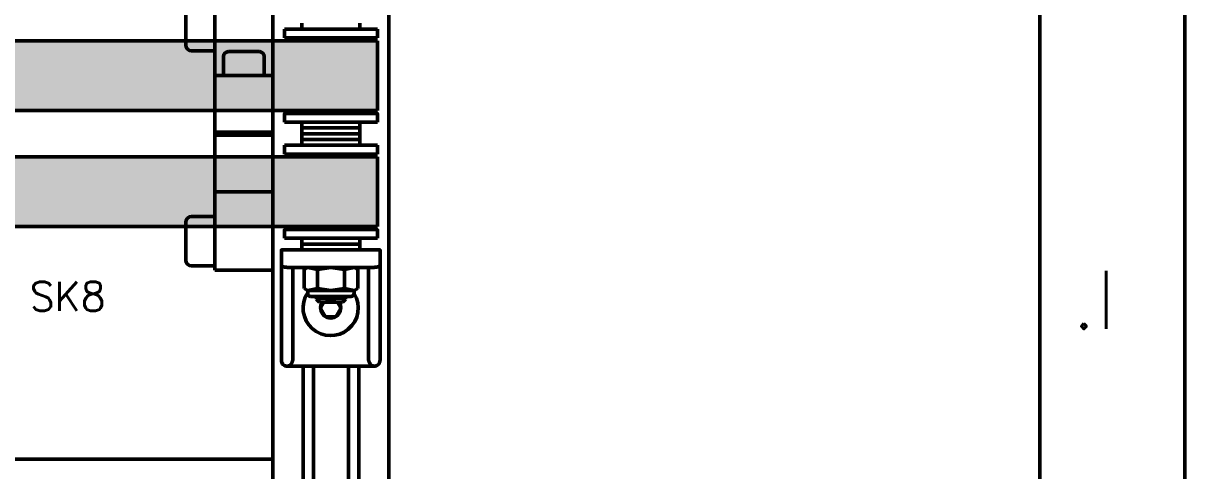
# Model space of a CAD drawing. Extents: x 28090 to 29926, y -10629 to -9321.
# Drawn here: x 29725.5 to 29925.7, y -9545.9 to -9468.9 of the extents above; entities that cross this region are included whole.
import ezdxf

# ---------------------------------------------------------------- set-up
doc = ezdxf.new("R2010")
doc.units = 0
doc.layers.add('Cotas', color=90, linetype='Continuous')
doc.layers.add('Hachura', color=9, linetype='Continuous')
for name, color, linetype, lineweight in [('Fixação e Transmissão', 5, 'Continuous', 50), ('Perfis e Cantoneiras', 2, 'Continuous', 50), ('Peças Usinadas', 120, 'Continuous', 50)]:
    doc.layers.add(name, color=color, linetype=linetype, lineweight=lineweight)
doc.styles.get("Standard").update_dxf_attribs({"font": 'romans.shx'})

msp = doc.modelspace()

# ---------------------------------------------------------------- hatches: boundary and pattern name
at = {"layer": 'Peças Usinadas'}
h = msp.add_hatch(color=2, dxfattribs=at)
h.dxf.hatch_style = 1
h.paths.add_polyline_path([(29660.866, -9471.868), (29753.533, -9471.868), (29753.533, -9472.618, 0.4142136), (29754.533, -9473.618), (29758.533, -9473.618), (29758.533, -9477.868), (29758.533, -9483.868), (29639.951, -9483.868), (29639.951, -9478.574), (29642.937, -9478.574), (29644.865, -9478.574), (29644.865, -9475.932), (29646.489, -9475.932), (29646.489, -9475.396), (29656.061, -9475.396), (29656.061, -9475.932), (29660.866, -9475.932), (29660.866, -9471.868)])
h = msp.add_hatch(color=2, dxfattribs=at)
h.dxf.hatch_style = 1
h.paths.add_polyline_path([(29753.533, -9472.618), (29753.533, -9471.868), (29758.533, -9471.868), (29758.533, -9473.618), (29754.533, -9473.618, -0.4142136), (29753.533, -9472.618)])
h = msp.add_hatch(color=2, dxfattribs=at)
h.dxf.hatch_style = 1
h.paths.add_polyline_path([(29758.533, -9471.868), (29768.533, -9471.868), (29768.533, -9477.868), (29767.033, -9477.868), (29767.033, -9474.574, 0.4142136), (29766.209, -9473.75), (29760.857, -9473.75, 0.4142136), (29760.033, -9474.574), (29760.033, -9477.868), (29758.533, -9477.868), (29758.533, -9473.618), (29758.533, -9471.868)])
h = msp.add_hatch(color=2, dxfattribs=at)
h.dxf.hatch_style = 1
h.paths.add_polyline_path([(29768.533, -9477.868), (29768.533, -9471.868), (29772.033, -9471.868), (29772.071, -9471.868), (29772.266, -9471.868), (29772.605, -9471.868), (29773.106, -9471.868), (29773.719, -9471.868), (29774.477, -9471.868), (29775.304, -9471.868), (29775.868, -9471.868), (29776.245, -9471.868), (29777.205, -9471.868), (29777.485, -9471.868), (29778.205, -9471.868), (29778.237, -9471.868), (29779.236, -9471.868), (29779.918, -9471.868), (29780.258, -9471.868), (29781.199, -9471.868), (29781.495, -9471.868), (29782.11, -9471.868), (29782.9, -9471.868), (29783.612, -9471.868), (29784.174, -9471.868), (29784.617, -9471.868), (29784.896, -9471.868), (29785.026, -9471.868), (29785.033, -9471.868), (29786.533, -9471.868), (29786.533, -9483.868), (29785.033, -9483.868), (29785.026, -9483.868), (29784.896, -9483.868), (29784.617, -9483.868), (29784.174, -9483.868), (29783.612, -9483.868), (29782.9, -9483.868), (29782.11, -9483.868), (29781.495, -9483.868), (29781.199, -9483.868), (29780.258, -9483.868), (29779.918, -9483.868), (29779.236, -9483.868), (29778.237, -9483.868), (29778.205, -9483.868), (29777.485, -9483.868), (29777.205, -9483.868), (29776.245, -9483.868), (29775.868, -9483.868), (29775.304, -9483.868), (29774.477, -9483.868), (29773.719, -9483.868), (29773.106, -9483.868), (29772.605, -9483.868), (29772.266, -9483.868), (29772.071, -9483.868), (29772.033, -9483.868), (29768.533, -9483.868), (29768.533, -9477.868)])
h = msp.add_hatch(color=2, dxfattribs=at)
h.dxf.hatch_style = 1
h.paths.add_polyline_path([(29760.033, -9474.574, -0.4142136), (29760.857, -9473.75), (29766.209, -9473.75, -0.4142136), (29767.033, -9474.574), (29767.033, -9477.868), (29760.033, -9477.868), (29760.033, -9474.574)])
h = msp.add_hatch(color=2, dxfattribs=at)
h.dxf.hatch_style = 1
h.paths.add_polyline_path([(29758.533, -9477.868), (29760.033, -9477.868), (29767.033, -9477.868), (29768.533, -9477.868), (29768.533, -9483.868), (29758.533, -9483.868), (29758.533, -9477.868)])
h = msp.add_hatch(color=256, dxfattribs=at)
h.dxf.hatch_style = 1
h.paths.add_polyline_path([(29655.033, -9496.618), (29657.533, -9496.618, 0.4142136), (29658.033, -9496.118), (29658.033, -9491.868), (29758.533, -9491.868), (29758.533, -9497.868), (29758.533, -9502.118), (29754.533, -9502.118, 0.4142136), (29753.533, -9503.118), (29753.533, -9503.868), (29655.033, -9503.868), (29655.033, -9496.618)])
h = msp.add_hatch(color=256, dxfattribs=at)
h.dxf.hatch_style = 1
h.paths.add_polyline_path([(29758.533, -9491.868), (29768.533, -9491.868), (29768.533, -9497.868), (29758.533, -9497.868), (29758.533, -9491.868)])
h = msp.add_hatch(color=256, dxfattribs=at)
h.dxf.hatch_style = 1
h.paths.add_polyline_path([(29768.533, -9491.868), (29772.033, -9491.868), (29772.071, -9491.868), (29772.266, -9491.868), (29772.605, -9491.868), (29773.106, -9491.868), (29773.719, -9491.868), (29774.477, -9491.868), (29775.304, -9491.868), (29775.868, -9491.868), (29776.245, -9491.868), (29777.205, -9491.868), (29777.485, -9491.868), (29778.205, -9491.868), (29778.237, -9491.868), (29779.236, -9491.868), (29779.918, -9491.868), (29780.258, -9491.868), (29781.199, -9491.868), (29781.495, -9491.868), (29782.11, -9491.868), (29782.9, -9491.868), (29783.612, -9491.868), (29784.174, -9491.868), (29784.617, -9491.868), (29784.896, -9491.868), (29785.026, -9491.868), (29785.033, -9491.868), (29786.533, -9491.868), (29786.533, -9503.868), (29785.033, -9503.868), (29785.026, -9503.868), (29784.896, -9503.868), (29784.617, -9503.868), (29784.174, -9503.868), (29783.612, -9503.868), (29782.9, -9503.868), (29782.11, -9503.868), (29781.495, -9503.868), (29781.199, -9503.868), (29780.258, -9503.868), (29779.918, -9503.868), (29779.236, -9503.868), (29778.237, -9503.868), (29778.205, -9503.868), (29777.485, -9503.868), (29777.205, -9503.868), (29776.245, -9503.868), (29775.868, -9503.868), (29775.304, -9503.868), (29774.477, -9503.868), (29773.719, -9503.868), (29773.106, -9503.868), (29772.605, -9503.868), (29772.266, -9503.868), (29772.071, -9503.868), (29772.033, -9503.868), (29768.533, -9503.868), (29768.533, -9497.868), (29768.533, -9491.868)])
h = msp.add_hatch(color=256, dxfattribs=at)
h.dxf.hatch_style = 1
h.paths.add_polyline_path([(29758.533, -9497.868), (29768.533, -9497.868), (29768.533, -9503.868), (29758.533, -9503.868), (29758.533, -9502.118), (29758.533, -9497.868)])
h = msp.add_hatch(color=256, dxfattribs=at)
h.dxf.hatch_style = 1
h.paths.add_polyline_path([(29754.533, -9502.118), (29758.533, -9502.118), (29758.533, -9503.868), (29753.533, -9503.868), (29753.533, -9503.118, -0.4142136), (29754.533, -9502.118)])

# ---------------------------------------------------------------- linework, layer by layer
at = {"layer": 'Fixação e Transmissão'}
for p, q in [((29758.533, -9464.368), (29758.533, -9511.368)), ((29768.533, -9464.368), (29768.533, -9511.368)), ((29753.533, -9472.618), (29753.533, -9466.118)), ((29770.533, -9469.868), (29770.533, -9471.368)), ((29786.533, -9469.868), (29786.533, -9471.368)), ((29772.033, -9471.868), (29772.033, -9471.368)), ((29772.071, -9471.868), (29772.071, -9471.368)), ((29772.266, -9471.868), (29772.266, -9471.368)), ((29772.605, -9471.868), (29772.605, -9471.368)), ((29773.106, -9471.868), (29773.106, -9471.368)), ((29773.719, -9471.868), (29773.719, -9471.368)), ((29774.477, -9471.868), (29774.477, -9471.368)), ((29775.304, -9471.868), (29775.304, -9471.368)), ((29775.868, -9471.868), (29775.868, -9471.368)), ((29776.245, -9471.868), (29776.245, -9471.368)), ((29777.205, -9471.868), (29777.205, -9471.368)), ((29777.485, -9471.868), (29777.485, -9471.368)), ((29778.205, -9471.868), (29778.205, -9471.368)), ((29778.237, -9471.868), (29778.237, -9471.368)), ((29779.236, -9471.868), (29779.236, -9471.368)), ((29779.918, -9471.868), (29779.918, -9471.368)), ((29780.258, -9471.868), (29780.258, -9471.368)), ((29781.199, -9471.868), (29781.199, -9471.368)), ((29781.495, -9471.868), (29781.495, -9471.368)), ((29782.11, -9471.868), (29782.11, -9471.368)), ((29782.9, -9471.868), (29782.9, -9471.368)), ((29783.612, -9471.868), (29783.612, -9471.368)), ((29784.174, -9471.868), (29784.174, -9471.368)), ((29784.617, -9471.868), (29784.617, -9471.368)), ((29784.896, -9471.868), (29784.896, -9471.368)), ((29785.026, -9471.868), (29785.026, -9471.368)), ((29785.033, -9471.868), (29785.033, -9471.368)), ((29758.533, -9473.618), (29754.533, -9473.618)), ((29760.033, -9474.574), (29760.033, -9477.868)), ((29766.209, -9473.75), (29760.857, -9473.75)), ((29767.033, -9477.868), (29767.033, -9474.574)), ((29758.533, -9477.868), (29768.533, -9477.868)), ((29770.533, -9484.368), (29770.533, -9485.868)), ((29772.033, -9484.368), (29772.033, -9483.868)), ((29772.071, -9484.368), (29772.071, -9483.868)), ((29772.266, -9484.368), (29772.266, -9483.868)), ((29772.605, -9484.368), (29772.605, -9483.868)), ((29773.106, -9484.368), (29773.106, -9483.868)), ((29773.719, -9484.368), (29773.719, -9483.868)), ((29774.477, -9484.368), (29774.477, -9483.868)), ((29775.304, -9484.368), (29775.304, -9483.868)), ((29775.868, -9484.368), (29775.868, -9483.868)), ((29776.245, -9484.368), (29776.245, -9483.868)), ((29777.205, -9484.368), (29777.205, -9483.868)), ((29777.485, -9484.368), (29777.485, -9483.868)), ((29778.205, -9484.368), (29778.205, -9483.868)), ((29778.237, -9484.368), (29778.237, -9483.868)), ((29779.236, -9484.368), (29779.236, -9483.868)), ((29779.918, -9484.368), (29779.918, -9483.868)), ((29780.258, -9484.368), (29780.258, -9483.868)), ((29781.199, -9484.368), (29781.199, -9483.868)), ((29781.495, -9484.368), (29781.495, -9483.868)), ((29782.11, -9484.368), (29782.11, -9483.868)), ((29782.9, -9484.368), (29782.9, -9483.868)), ((29783.612, -9484.368), (29783.612, -9483.868)), ((29784.174, -9484.368), (29784.174, -9483.868)), ((29784.617, -9484.368), (29784.617, -9483.868)), ((29784.896, -9484.368), (29784.896, -9483.868)), ((29785.026, -9484.368), (29785.026, -9483.868)), ((29785.033, -9484.368), (29785.033, -9483.868)), ((29786.533, -9484.368), (29786.533, -9485.868)), ((29758.533, -9487.618), (29768.533, -9487.618)), ((29758.533, -9488.118), (29768.533, -9488.118)), ((29770.533, -9489.868), (29770.533, -9491.368)), ((29786.533, -9489.868), (29786.533, -9491.368)), ((29772.033, -9491.868), (29772.033, -9491.368)), ((29772.071, -9491.868), (29772.071, -9491.368)), ((29772.266, -9491.868), (29772.266, -9491.368)), ((29772.605, -9491.868), (29772.605, -9491.368)), ((29773.106, -9491.868), (29773.106, -9491.368)), ((29773.719, -9491.868), (29773.719, -9491.368)), ((29774.477, -9491.868), (29774.477, -9491.368)), ((29775.304, -9491.868), (29775.304, -9491.368)), ((29775.868, -9491.868), (29775.868, -9491.368)), ((29776.245, -9491.868), (29776.245, -9491.368)), ((29777.205, -9491.868), (29777.205, -9491.368)), ((29777.485, -9491.868), (29777.485, -9491.368)), ((29778.205, -9491.868), (29778.205, -9491.368)), ((29778.237, -9491.868), (29778.237, -9491.368)), ((29779.236, -9491.868), (29779.236, -9491.368)), ((29779.918, -9491.868), (29779.918, -9491.368)), ((29780.258, -9491.868), (29780.258, -9491.368)), ((29781.199, -9491.868), (29781.199, -9491.368)), ((29781.495, -9491.868), (29781.495, -9491.368)), ((29782.11, -9491.868), (29782.11, -9491.368)), ((29782.9, -9491.868), (29782.9, -9491.368)), ((29783.612, -9491.868), (29783.612, -9491.368)), ((29784.174, -9491.868), (29784.174, -9491.368)), ((29784.617, -9491.868), (29784.617, -9491.368)), ((29784.896, -9491.868), (29784.896, -9491.368)), ((29785.026, -9491.868), (29785.026, -9491.368)), ((29785.033, -9491.868), (29785.033, -9491.368)), ((29758.533, -9497.868), (29768.533, -9497.868)), ((29758.533, -9502.118), (29754.533, -9502.118)), ((29753.533, -9503.118), (29753.533, -9509.618)), ((29770.533, -9504.368), (29770.533, -9505.868)), ((29772.033, -9504.368), (29772.033, -9503.868)), ((29772.071, -9504.368), (29772.071, -9503.868)), ((29772.266, -9504.368), (29772.266, -9503.868)), ((29772.605, -9504.368), (29772.605, -9503.868)), ((29773.106, -9504.368), (29773.106, -9503.868)), ((29773.719, -9504.368), (29773.719, -9503.868)), ((29774.477, -9504.368), (29774.477, -9503.868)), ((29775.304, -9504.368), (29775.304, -9503.868)), ((29775.868, -9504.368), (29775.868, -9503.868)), ((29776.245, -9504.368), (29776.245, -9503.868)), ((29777.205, -9504.368), (29777.205, -9503.868)), ((29777.485, -9504.368), (29777.485, -9503.868)), ((29778.205, -9504.368), (29778.205, -9503.868)), ((29778.237, -9504.368), (29778.237, -9503.868)), ((29779.236, -9504.368), (29779.236, -9503.868)), ((29779.918, -9504.368), (29779.918, -9503.868)), ((29780.258, -9504.368), (29780.258, -9503.868)), ((29781.199, -9504.368), (29781.199, -9503.868)), ((29781.495, -9504.368), (29781.495, -9503.868)), ((29782.11, -9504.368), (29782.11, -9503.868)), ((29782.9, -9504.368), (29782.9, -9503.868)), ((29783.612, -9504.368), (29783.612, -9503.868)), ((29784.174, -9504.368), (29784.174, -9503.868)), ((29784.617, -9504.368), (29784.617, -9503.868)), ((29784.896, -9504.368), (29784.896, -9503.868)), ((29785.026, -9504.368), (29785.026, -9503.868)), ((29785.033, -9504.368), (29785.033, -9503.868)), ((29786.533, -9504.368), (29786.533, -9505.868)), ((29786.533, -9504.368), (29786.533, -9505.868)), ((29786.533, -9504.368), (29786.533, -9505.868)), ((29754.533, -9510.618), (29758.533, -9510.618)), ((29758.533, -9511.368), (29768.533, -9511.368)), ((29774.533, -9510.868), (29773.914, -9511.225)), ((29773.914, -9511.225), (29773.914, -9514.511)), ((29782.533, -9510.868), (29774.533, -9510.868)), ((29774.533, -9510.868), (29776.224, -9511.225)), ((29776.224, -9511.225), (29778.533, -9510.868)), ((29776.224, -9511.225), (29776.224, -9514.511)), ((29780.842, -9511.225), (29778.533, -9510.868)), ((29782.533, -9510.868), (29780.842, -9511.225)), ((29780.842, -9511.225), (29780.842, -9514.511)), ((29782.533, -9510.868), (29783.152, -9511.225)), ((29783.152, -9511.225), (29783.152, -9514.511)), ((29774.533, -9514.868), (29773.914, -9514.511)), ((29774.533, -9514.868), (29776.224, -9514.511)), ((29776.224, -9514.511), (29778.533, -9514.868)), ((29780.842, -9514.511), (29778.533, -9514.868)), ((29782.533, -9514.868), (29780.842, -9514.511)), ((29782.533, -9514.868), (29783.152, -9514.511)), ((29782.533, -9514.868), (29774.533, -9514.868)), ((29774.533, -9514.868), (29774.533, -9515.368)), ((29782.033, -9515.868), (29775.033, -9515.868)), ((29776.033, -9515.868), (29776.033, -9516.368)), ((29776.033, -9516.368), (29776.533, -9516.868)), ((29781.033, -9516.368), (29780.533, -9516.868)), ((29781.033, -9515.868), (29781.033, -9516.368)), ((29782.533, -9514.868), (29782.533, -9515.368)), ((29780.533, -9516.868), (29776.533, -9516.868)), ((29777.332, -9516.868), (29776.754, -9517.868)), ((29777.62, -9519.368), (29776.754, -9517.868)), ((29779.352, -9519.368), (29780.218, -9517.868)), ((29779.641, -9516.868), (29780.218, -9517.868)), ((29779.352, -9519.368), (29779.352, -9519.368))]:
    msp.add_line(p, q, dxfattribs=at)
at = {"layer": 'Fixação e Transmissão', "color": 7, "ltscale": 0.1}
for p, q in [((29773.533, -9468.868), (29773.533, -9469.868)), ((29783.533, -9468.868), (29783.533, -9469.868)), ((29773.533, -9485.868), (29773.533, -9486.868)), ((29783.533, -9485.868), (29783.533, -9486.868)), ((29773.533, -9486.868), (29773.533, -9487.868)), ((29773.533, -9487.868), (29773.533, -9488.868)), ((29783.533, -9486.868), (29783.533, -9487.868)), ((29783.533, -9487.868), (29783.533, -9488.868)), ((29773.533, -9488.868), (29773.533, -9489.868)), ((29783.533, -9488.868), (29783.533, -9489.868)), ((29773.533, -9505.868), (29773.533, -9506.868)), ((29783.533, -9505.868), (29783.533, -9506.868)), ((29773.533, -9506.868), (29773.533, -9507.868)), ((29783.533, -9506.868), (29783.533, -9507.868))]:
    msp.add_line(p, q, dxfattribs=at)
at = {"layer": 'Fixação e Transmissão', "color": 7}
for p, q in [((29773.533, -9469.868), (29783.533, -9469.868)), ((29773.533, -9485.868), (29783.533, -9485.868)), ((29773.533, -9486.868), (29783.533, -9486.868)), ((29773.533, -9486.868), (29783.533, -9486.868)), ((29773.533, -9487.868), (29783.533, -9487.868)), ((29773.533, -9487.868), (29783.533, -9487.868)), ((29773.533, -9487.868), (29783.533, -9487.868)), ((29773.533, -9488.868), (29783.533, -9488.868)), ((29773.533, -9488.868), (29783.533, -9488.868)), ((29773.533, -9489.868), (29783.533, -9489.868)), ((29773.533, -9489.868), (29783.533, -9489.868)), ((29773.533, -9505.868), (29783.533, -9505.868)), ((29773.533, -9505.868), (29783.533, -9505.868)), ((29773.533, -9506.868), (29783.533, -9506.868)), ((29773.533, -9506.868), (29783.533, -9506.868)), ((29773.533, -9507.868), (29783.533, -9507.868))]:
    msp.add_line(p, q, dxfattribs=at)
at = {"layer": 'Fixação e Transmissão', "ltscale": 0.1}
for p, q in [((29777.62, -9516.368), (29779.352, -9516.368)), ((29777.62, -9519.368), (29779.352, -9519.368))]:
    msp.add_line(p, q, dxfattribs=at)
at = {"layer": 'Fixação e Transmissão', "flags": 128}
for points in [[(29786.533, -9469.868), (29770.533, -9469.868)], [(29786.533, -9471.368), (29770.533, -9471.368)], [(29786.533, -9485.868), (29770.533, -9485.868)], [(29786.533, -9489.868), (29770.533, -9489.868)], [(29786.533, -9491.368), (29770.533, -9491.368)], [(29786.533, -9505.868), (29770.533, -9505.868)]]:
    msp.add_lwpolyline(points, dxfattribs=at)
at = {"layer": 'Fixação e Transmissão'}
for centre, radius, start, end in [((29754.533, -9472.618), 1, 180, 270), ((29760.857, -9474.574), 0.824, 90, 180), ((29766.209, -9474.574), 0.824, 360, 90), ((29754.533, -9503.118), 1, 90, 180), ((29754.533, -9509.618), 1, 180, 270), ((29778.486, -9517.868), 4.75, 146.33178, 31.57935), ((29775.033, -9515.368), 0.5, 180, 270), ((29782.033, -9515.368), 0.5, 270, 360), ((29778.486, -9517.868), 1.732, 144.73561, 35.26439)]:
    msp.add_arc(centre, radius, start, end, dxfattribs=at)
for points, degree in [([(29772.071, -9484.368), (29770.533, -9484.368), (29770.533, -9484.368)], 2), ([(29772.071, -9484.368), (29772.128, -9484.368), (29772.266, -9484.368)], 2), ([(29772.605, -9484.368), (29772.399, -9484.368), (29772.266, -9484.368)], 2), ([(29772.605, -9484.368), (29772.819, -9484.368), (29773.106, -9484.368)], 2), ([(29773.719, -9484.368), (29773.382, -9484.368), (29773.106, -9484.368)], 2), ([(29773.719, -9484.368), (29774.069, -9484.368), (29774.477, -9484.368)], 2), ([(29775.304, -9484.368), (29774.869, -9484.368), (29774.477, -9484.368)], 2), ([(29775.304, -9484.368), (29775.757, -9484.368), (29776.245, -9484.368)], 2), ([(29777.205, -9484.368), (29776.714, -9484.368), (29776.245, -9484.368)], 2), ([(29777.205, -9484.368), (29777.716, -9484.368), (29778.237, -9484.368)], 2), ([(29779.236, -9484.368), (29778.237, -9484.368)], 1), ([(29779.236, -9484.368), (29779.755, -9484.368), (29780.258, -9484.368)], 2), ([(29781.199, -9484.368), (29780.741, -9484.368), (29780.258, -9484.368)], 2), ([(29781.199, -9484.368), (29781.674, -9484.368), (29782.11, -9484.368)], 2), ([(29782.9, -9484.368), (29782.529, -9484.368), (29782.11, -9484.368)], 2), ([(29782.9, -9484.368), (29783.286, -9484.368), (29783.612, -9484.368)], 2), ([(29784.174, -9484.368), (29783.925, -9484.368), (29783.612, -9484.368)], 2), ([(29784.174, -9484.368), (29784.433, -9484.368), (29784.617, -9484.368)], 2), ([(29784.896, -9484.368), (29784.793, -9484.368), (29784.617, -9484.368)], 2), ([(29784.896, -9484.368), (29785.002, -9484.368), (29785.026, -9484.368)], 2), ([(29786.533, -9484.368), (29786.533, -9484.368), (29785.026, -9484.368)], 2), ([(29772.071, -9504.368), (29770.533, -9504.368), (29770.533, -9504.368)], 2), ([(29772.071, -9504.368), (29772.128, -9504.368), (29772.266, -9504.368)], 2), ([(29772.605, -9504.368), (29772.399, -9504.368), (29772.266, -9504.368)], 2), ([(29772.605, -9504.368), (29772.819, -9504.368), (29773.106, -9504.368)], 2), ([(29773.719, -9504.368), (29773.382, -9504.368), (29773.106, -9504.368)], 2), ([(29773.719, -9504.368), (29774.069, -9504.368), (29774.477, -9504.368)], 2), ([(29775.304, -9504.368), (29774.869, -9504.368), (29774.477, -9504.368)], 2), ([(29775.304, -9504.368), (29775.757, -9504.368), (29776.245, -9504.368)], 2), ([(29777.205, -9504.368), (29776.714, -9504.368), (29776.245, -9504.368)], 2), ([(29777.205, -9504.368), (29777.716, -9504.368), (29778.237, -9504.368)], 2), ([(29779.236, -9504.368), (29778.237, -9504.368)], 1), ([(29779.236, -9504.368), (29779.755, -9504.368), (29780.258, -9504.368)], 2), ([(29781.199, -9504.368), (29780.741, -9504.368), (29780.258, -9504.368)], 2), ([(29781.199, -9504.368), (29781.674, -9504.368), (29782.11, -9504.368)], 2), ([(29782.9, -9504.368), (29782.529, -9504.368), (29782.11, -9504.368)], 2), ([(29782.9, -9504.368), (29783.286, -9504.368), (29783.612, -9504.368)], 2), ([(29784.174, -9504.368), (29783.925, -9504.368), (29783.612, -9504.368)], 2), ([(29784.174, -9504.368), (29784.433, -9504.368), (29784.617, -9504.368)], 2), ([(29784.896, -9504.368), (29784.793, -9504.368), (29784.617, -9504.368)], 2), ([(29784.896, -9504.368), (29785.002, -9504.368), (29785.026, -9504.368)], 2), ([(29786.533, -9504.368), (29786.533, -9504.368), (29785.026, -9504.368)], 2)]:
    msp.add_open_spline(points, degree=degree, dxfattribs=at)
at = {"layer": 'Hachura'}
for p, q in [((29781.033, -9516.368), (29776.033, -9516.368)), ((29776.533, -9515.868), (29776.533, -9516.868)), ((29780.533, -9515.868), (29780.533, -9516.868))]:
    msp.add_line(p, q, dxfattribs=at)
at = {"layer": 'Perfis e Cantoneiras'}
for p, q in [((29768.533, -9945.868), (29768.533, -9385.868)), ((29788.533, -9945.868), (29788.533, -9385.868)), ((29773.733, -9879.868), (29773.733, -9527.868)), ((29775.533, -9885.768), (29775.533, -9527.868)), ((29781.533, -9885.768), (29781.533, -9527.868)), ((29783.333, -9879.868), (29783.333, -9527.868)), ((29768.533, -9543.868), (29631.479, -9543.868))]:
    msp.add_line(p, q, dxfattribs=at)
at = {"layer": 'Perfis e Cantoneiras', "color": 30}
for p, q in [((29769.986, -9507.868), (29769.986, -9510.454)), ((29769.986, -9507.868), (29769.986, -9510.454)), ((29785.986, -9507.868), (29770.986, -9507.868)), ((29770.986, -9507.868), (29785.986, -9507.868)), ((29786.986, -9507.868), (29786.986, -9510.454)), ((29786.986, -9510.454), (29786.986, -9507.868)), ((29769.986, -9510.454), (29769.986, -9526.868)), ((29769.986, -9510.454), (29769.986, -9526.868)), ((29786.986, -9526.868), (29786.986, -9510.454)), ((29786.986, -9510.454), (29786.986, -9526.868)), ((29785.986, -9510.868), (29770.986, -9510.868)), ((29785.986, -9510.868), (29770.986, -9510.868)), ((29771.986, -9526.454), (29771.986, -9510.868)), ((29771.986, -9510.868), (29771.986, -9526.454)), ((29784.986, -9510.868), (29784.986, -9526.454)), ((29784.986, -9510.868), (29784.986, -9526.454)), ((29770.986, -9527.868), (29785.986, -9527.868)), ((29770.986, -9527.868), (29785.986, -9527.868))]:
    msp.add_line(p, q, dxfattribs=at)
for centre, start, end in [((29770.986, -9526.868), 180, 191.25), ((29770.986, -9526.868), 247.5007, 270), ((29785.986, -9526.868), 270, 292.5), ((29785.986, -9526.868), 348.75, 360)]:
    msp.add_arc(centre, 1, start, end, dxfattribs=at)
for points, degree in [([(29770.005, -9507.868), (29769.986, -9507.868), (29769.986, -9507.868)], 2), ([(29770.986, -9507.868), (29770.817, -9507.868), (29770.656, -9507.868), (29770.551, -9507.868), (29770.454, -9507.868), (29770.361, -9507.868), (29770.279, -9507.868), (29770.242, -9507.868), (29770.204, -9507.868), (29770.172, -9507.868), (29770.139, -9507.868), (29770.112, -9507.868), (29770.085, -9507.868), (29770.064, -9507.868), (29770.042, -9507.868), (29770.027, -9507.868), (29770.011, -9507.868), (29770.002, -9507.868), (29769.992, -9507.868), (29769.989, -9507.868), (29769.986, -9507.868)], 2), ([(29770.062, -9507.868), (29770.025, -9507.868), (29770.005, -9507.868)], 2), ([(29770.155, -9507.868), (29770.1, -9507.868), (29770.062, -9507.868)], 2), ([(29770.279, -9507.868), (29770.209, -9507.868), (29770.155, -9507.868)], 2), ([(29770.431, -9507.868), (29770.349, -9507.868), (29770.279, -9507.868)], 2), ([(29770.604, -9507.868), (29770.513, -9507.868), (29770.431, -9507.868)], 2), ([(29770.791, -9507.868), (29770.695, -9507.868), (29770.604, -9507.868)], 2), ([(29770.986, -9507.868), (29770.791, -9507.868)], 1), ([(29786.181, -9507.868), (29785.986, -9507.868)], 1), ([(29786.369, -9507.868), (29786.278, -9507.868), (29786.181, -9507.868)], 2), ([(29786.542, -9507.868), (29786.46, -9507.868), (29786.369, -9507.868)], 2), ([(29786.693, -9507.868), (29786.624, -9507.868), (29786.542, -9507.868)], 2), ([(29786.818, -9507.868), (29786.763, -9507.868), (29786.693, -9507.868)], 2), ([(29786.91, -9507.868), (29786.872, -9507.868), (29786.818, -9507.868)], 2), ([(29786.967, -9507.868), (29786.948, -9507.868), (29786.91, -9507.868)], 2), ([(29786.986, -9507.868), (29786.986, -9507.868), (29786.967, -9507.868)], 2), ([(29770.005, -9510.534), (29769.99, -9510.508), (29769.986, -9510.454)], 2), ([(29769.986, -9510.454), (29769.99, -9510.508), (29770.005, -9510.534)], 2), ([(29770.062, -9510.612), (29770.028, -9510.579), (29770.005, -9510.534)], 2), ([(29770.005, -9510.534), (29770.028, -9510.579), (29770.062, -9510.612)], 2), ([(29770.279, -9510.746), (29770.15, -9510.695), (29770.062, -9510.612)], 2), ([(29770.062, -9510.612), (29770.15, -9510.695), (29770.279, -9510.746)], 2), ([(29770.604, -9510.836), (29770.427, -9510.807), (29770.279, -9510.746)], 2), ([(29770.279, -9510.746), (29770.427, -9510.806), (29770.604, -9510.836)], 2), ([(29786.693, -9510.746), (29786.545, -9510.807), (29786.369, -9510.836)], 2), ([(29786.369, -9510.836), (29786.545, -9510.806), (29786.693, -9510.746)], 2), ([(29786.91, -9510.612), (29786.823, -9510.695), (29786.693, -9510.746)], 2), ([(29786.693, -9510.746), (29786.823, -9510.695), (29786.91, -9510.612)], 2), ([(29786.967, -9510.534), (29786.945, -9510.579), (29786.91, -9510.612)], 2), ([(29786.91, -9510.612), (29786.945, -9510.579), (29786.967, -9510.534)], 2), ([(29786.986, -9510.454), (29786.983, -9510.508), (29786.967, -9510.534)], 2), ([(29786.967, -9510.534), (29786.983, -9510.508), (29786.986, -9510.454)], 2), ([(29770.986, -9510.868), (29770.79, -9510.868), (29770.604, -9510.836)], 2), ([(29770.604, -9510.836), (29770.79, -9510.868), (29770.986, -9510.868)], 2), ([(29770.986, -9510.868), (29771.181, -9510.868)], 1), ([(29771.369, -9510.868), (29771.183, -9510.868), (29770.986, -9510.868)], 2), ([(29771.693, -9510.868), (29771.545, -9510.868), (29771.369, -9510.868)], 2), ([(29771.91, -9510.868), (29771.823, -9510.868), (29771.693, -9510.868)], 2), ([(29771.967, -9510.868), (29771.945, -9510.868), (29771.91, -9510.868)], 2), ([(29771.986, -9510.868), (29771.983, -9510.868), (29771.967, -9510.868)], 2), ([(29785.005, -9510.868), (29784.99, -9510.868), (29784.986, -9510.868)], 2), ([(29785.062, -9510.868), (29785.028, -9510.868), (29785.005, -9510.868)], 2), ([(29785.279, -9510.868), (29785.15, -9510.868), (29785.062, -9510.868)], 2), ([(29785.604, -9510.868), (29785.427, -9510.868), (29785.279, -9510.868)], 2), ([(29785.986, -9510.868), (29785.79, -9510.868), (29785.604, -9510.868)], 2), ([(29785.791, -9510.868), (29785.986, -9510.868)], 1), ([(29786.369, -9510.836), (29786.183, -9510.868), (29785.986, -9510.868)], 2), ([(29785.986, -9510.868), (29786.183, -9510.868), (29786.369, -9510.836)], 2), ([(29771.91, -9526.995), (29771.945, -9526.881), (29771.967, -9526.73)], 2), ([(29771.967, -9526.73), (29771.948, -9526.866), (29771.91, -9526.995)], 2), ([(29771.967, -9526.73), (29771.983, -9526.639), (29771.986, -9526.454)], 2), ([(29771.986, -9526.454), (29771.986, -9526.593), (29771.967, -9526.73)], 2), ([(29784.986, -9526.454), (29784.99, -9526.639), (29785.005, -9526.73)], 2), ([(29785.005, -9526.73), (29784.986, -9526.593), (29784.986, -9526.454)], 2), ([(29785.005, -9526.73), (29785.028, -9526.881), (29785.062, -9526.995)], 2), ([(29785.062, -9526.995), (29785.025, -9526.866), (29785.005, -9526.73)], 2), ([(29769.986, -9526.868), (29769.99, -9526.999), (29770.005, -9527.063)], 2), ([(29770.005, -9527.063), (29769.99, -9526.999), (29769.986, -9526.868)], 2), ([(29769.986, -9526.869), (29769.986, -9526.967), (29770.005, -9527.063)], 2), ([(29770.005, -9527.063), (29770.025, -9527.16), (29770.062, -9527.251)], 2), ([(29770.005, -9527.063), (29770.028, -9527.17), (29770.062, -9527.251)], 2), ([(29770.062, -9527.251), (29770.028, -9527.17), (29770.005, -9527.063)], 2), ([(29770.062, -9527.251), (29770.1, -9527.342), (29770.155, -9527.424)], 2), ([(29770.062, -9527.251), (29770.15, -9527.45), (29770.279, -9527.575)], 2), ([(29770.279, -9527.575), (29770.15, -9527.45), (29770.062, -9527.251)], 2), ([(29770.155, -9527.424), (29770.209, -9527.505), (29770.279, -9527.575)], 2), ([(29770.279, -9527.575), (29770.349, -9527.645), (29770.431, -9527.699)], 2), ([(29770.279, -9527.575), (29770.427, -9527.72), (29770.604, -9527.792)], 2), ([(29770.604, -9527.792), (29770.427, -9527.72), (29770.279, -9527.575)], 2), ([(29770.431, -9527.699), (29770.513, -9527.754), (29770.604, -9527.792)], 2), ([(29770.604, -9527.792), (29770.694, -9527.829), (29770.79, -9527.849)], 2), ([(29770.604, -9527.792), (29770.79, -9527.868), (29770.986, -9527.868)], 2), ([(29770.986, -9527.868), (29770.79, -9527.868), (29770.604, -9527.792)], 2), ([(29770.791, -9527.849), (29770.888, -9527.868), (29770.986, -9527.868)], 2), ([(29770.986, -9527.868), (29771.183, -9527.868), (29771.369, -9527.76)], 2), ([(29771.181, -9527.841), (29771.085, -9527.868), (29770.986, -9527.868)], 2), ([(29771.369, -9527.76), (29771.278, -9527.814), (29771.181, -9527.841)], 2), ([(29771.369, -9527.76), (29771.545, -9527.659), (29771.693, -9527.454)], 2), ([(29771.542, -9527.63), (29771.46, -9527.707), (29771.369, -9527.76)], 2), ([(29771.693, -9527.454), (29771.624, -9527.552), (29771.542, -9527.63)], 2), ([(29771.693, -9527.454), (29771.823, -9527.277), (29771.91, -9526.995)], 2), ([(29771.818, -9527.24), (29771.763, -9527.355), (29771.693, -9527.454)], 2), ([(29771.91, -9526.995), (29771.872, -9527.124), (29771.818, -9527.24)], 2), ([(29785.062, -9526.995), (29785.15, -9527.277), (29785.279, -9527.454)], 2), ([(29785.155, -9527.24), (29785.1, -9527.124), (29785.062, -9526.995)], 2), ([(29785.279, -9527.454), (29785.209, -9527.355), (29785.155, -9527.24)], 2), ([(29785.279, -9527.454), (29785.427, -9527.659), (29785.604, -9527.76)], 2), ([(29785.431, -9527.63), (29785.349, -9527.552), (29785.279, -9527.454)], 2), ([(29785.604, -9527.76), (29785.513, -9527.707), (29785.431, -9527.63)], 2), ([(29785.604, -9527.76), (29785.79, -9527.868), (29785.986, -9527.868)], 2), ([(29785.791, -9527.841), (29785.695, -9527.814), (29785.604, -9527.76)], 2), ([(29785.986, -9527.868), (29785.888, -9527.868), (29785.791, -9527.841)], 2), ([(29785.986, -9527.868), (29786.183, -9527.868), (29786.369, -9527.792)], 2), ([(29786.369, -9527.792), (29786.183, -9527.868), (29785.986, -9527.868)], 2), ([(29785.986, -9527.868), (29786.084, -9527.868), (29786.18, -9527.849)], 2), ([(29786.183, -9527.849), (29786.279, -9527.829), (29786.369, -9527.792)], 2), ([(29786.369, -9527.792), (29786.545, -9527.72), (29786.693, -9527.575)], 2), ([(29786.693, -9527.575), (29786.545, -9527.72), (29786.369, -9527.792)], 2), ([(29786.369, -9527.792), (29786.46, -9527.754), (29786.542, -9527.699)], 2), ([(29786.542, -9527.699), (29786.624, -9527.645), (29786.693, -9527.575)], 2), ([(29786.693, -9527.575), (29786.823, -9527.45), (29786.91, -9527.251)], 2), ([(29786.91, -9527.251), (29786.823, -9527.45), (29786.693, -9527.575)], 2), ([(29786.693, -9527.575), (29786.763, -9527.505), (29786.818, -9527.424)], 2), ([(29786.818, -9527.424), (29786.872, -9527.342), (29786.909, -9527.252)], 2), ([(29786.91, -9527.251), (29786.945, -9527.17), (29786.967, -9527.063)], 2), ([(29786.967, -9527.063), (29786.945, -9527.17), (29786.91, -9527.251)], 2), ([(29786.91, -9527.251), (29786.947, -9527.161), (29786.967, -9527.065)], 2), ([(29786.967, -9527.063), (29786.983, -9526.999), (29786.986, -9526.868)], 2), ([(29786.986, -9526.868), (29786.983, -9526.999), (29786.967, -9527.063)], 2), ([(29786.967, -9527.063), (29786.986, -9526.967), (29786.986, -9526.869)], 2)]:
    msp.add_open_spline(points, degree=degree, dxfattribs=at)
msp.add_open_spline([(29786.986, -9507.868), (29786.984, -9507.868), (29786.982, -9507.868), (29786.98, -9507.868), (29786.974, -9507.868), (29786.967, -9507.868), (29786.961, -9507.868), (29786.951, -9507.868), (29786.94, -9507.868), (29786.93, -9507.868), (29786.916, -9507.868), (29786.901, -9507.868), (29786.887, -9507.868), (29786.869, -9507.868), (29786.851, -9507.868), (29786.833, -9507.868), (29786.811, -9507.868), (29786.79, -9507.868), (29786.768, -9507.868), (29786.743, -9507.868), (29786.718, -9507.868), (29786.693, -9507.868), (29786.665, -9507.868), (29786.638, -9507.868), (29786.61, -9507.868), (29786.55, -9507.868), (29786.487, -9507.868), (29786.42, -9507.868), (29786.284, -9507.868), (29786.136, -9507.868), (29785.986, -9507.868)], degree=3, knots=[0, 0, 0, 0, 0.1122, 0.1122, 0.1122, 0.224399, 0.224399, 0.224399, 0.336599, 0.336599, 0.336599, 0.448799, 0.448799, 0.448799, 0.560999, 0.560999, 0.560999, 0.673198, 0.673198, 0.673198, 0.785398, 0.785398, 0.785398, 0.897598, 0.897598, 0.897598, 1.122, 1.122, 1.122, 1.5708, 1.5708, 1.5708, 1.5708], dxfattribs=at)
at = {"layer": 'Peças Usinadas'}
for p, q in [((29660.866, -9471.868), (29753.533, -9471.868)), ((29753.533, -9471.868), (29786.533, -9471.868)), ((29786.533, -9471.868), (29786.533, -9483.868)), ((29758.533, -9483.868), (29786.533, -9483.868)), ((29758.533, -9491.868), (29786.533, -9491.868)), ((29786.533, -9491.868), (29786.533, -9503.868)), ((29655.033, -9503.868), (29753.533, -9503.868)), ((29753.533, -9503.868), (29786.533, -9503.868))]:
    msp.add_line(p, q, dxfattribs=at)
at = {"layer": 'Peças Usinadas', "color": 7, "ltscale": 0.25}
for p, q in [((29639.951, -9483.868), (29758.533, -9483.868)), ((29658.033, -9491.868), (29758.533, -9491.868))]:
    msp.add_line(p, q, dxfattribs=at)
at = {"layer": 'Peças Usinadas', "flags": 128}
msp.add_lwpolyline([(28089.925, -10628.591), (29925.654, -10628.591), (29925.654, -9321.442), (28089.925, -9321.442)], close=True, dxfattribs=at)
msp.add_lwpolyline([(28114.925, -10603.591), (29900.654, -10603.591), (29900.654, -9346.442), (28114.925, -9346.442), (28114.925, -10603.591)], dxfattribs=at)

# ---------------------------------------------------------------- texts
at = {"layer": 'Cotas'}
for s, height, p in [('.I', 10, (29906.132, -9521.473)), ('SK8', 5, (29726.631, -9518.342))]:
    msp.add_text(s, height=height, dxfattribs=at).set_placement(p)

doc.saveas('drawing.dxf')
